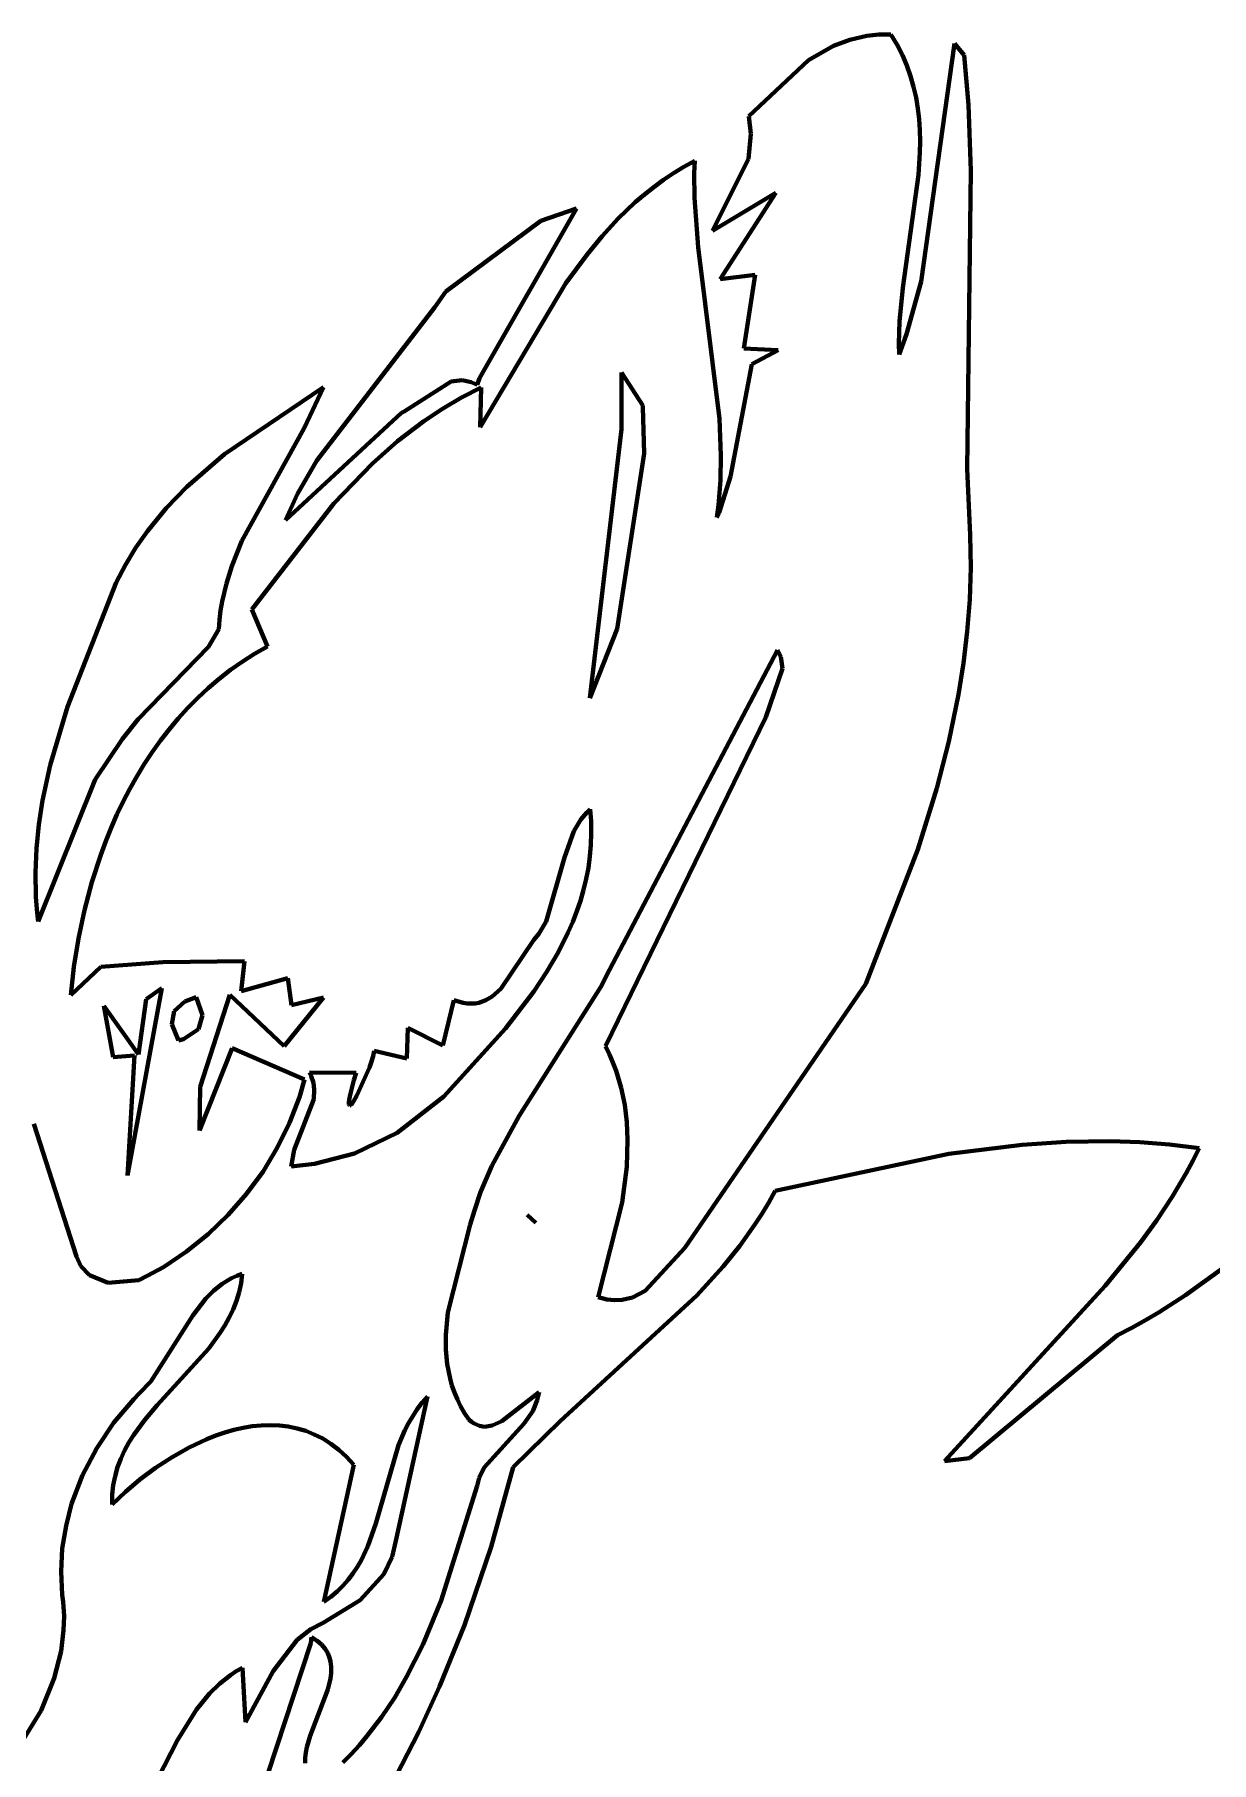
# Model space of a CAD drawing. Header units: millimetres. Extents: x 0 to 4.76, y 0 to 6.67.
# Drawn here: x 1.892 to 2.788, y 2.22 to 3.535 of the extents above; entities that cross this region are included whole.
import ezdxf

# ---------------------------------------------------------------- set-up
doc = ezdxf.new("R2010")
doc.units = ezdxf.units.MM
doc.layers.add('color#010101ff', color=7, linetype='CONTINUOUS', lineweight=100)
doc.layers.add('color#fefefeff', color=7, linetype='CONTINUOUS', lineweight=100)

msp = doc.modelspace()

# ---------------------------------------------------------------- linework, layer by layer
at = {"layer": 'color#010101ff'}
for p, q in [((2.5002, 3.5261), (2.4812, 3.5153)), ((2.5125, 3.5308), (2.5002, 3.5261)), ((2.5255, 3.5338), (2.5125, 3.5308)), ((2.5345, 3.5347), (2.5255, 3.5338)), ((2.5438, 3.5347), (2.5345, 3.5347)), ((2.5485, 3.527), (2.5438, 3.5347)), ((2.5525, 3.5191), (2.5485, 3.527)), ((2.5921, 3.5279), (2.5669, 3.3468)), ((2.5996, 3.519), (2.5921, 3.5279)), ((2.4812, 3.5153), (2.4356, 3.4726)), ((2.5559, 3.5111), (2.5525, 3.5191)), ((2.5587, 3.5031), (2.5559, 3.5111)), ((2.6029, 3.4813), (2.5996, 3.519)), ((2.561, 3.495), (2.5587, 3.5031)), ((2.5629, 3.4868), (2.561, 3.495)), ((2.5642, 3.4786), (2.5629, 3.4868)), ((2.4356, 3.4726), (2.4373, 3.4593)), ((2.5652, 3.4703), (2.5642, 3.4786)), ((2.6047, 3.431), (2.6029, 3.4813)), ((2.4373, 3.4593), (2.4354, 3.4403)), ((2.5658, 3.4619), (2.5652, 3.4703)), ((2.566, 3.4535), (2.5658, 3.4619)), ((2.5649, 3.428), (2.5659, 3.445)), ((2.5659, 3.445), (2.566, 3.4535)), ((2.3863, 3.4342), (2.3783, 3.4293)), ((2.3945, 3.4387), (2.3863, 3.4342)), ((2.3942, 3.4293), (2.3945, 3.4387)), ((2.4354, 3.4403), (2.408, 3.3853)), ((2.6018, 3.2043), (2.6047, 3.431)), ((2.3633, 3.4187), (2.3562, 3.4131)), ((2.3707, 3.4242), (2.3633, 3.4187)), ((2.3783, 3.4293), (2.3707, 3.4242)), ((2.3944, 3.4105), (2.3942, 3.4293)), ((2.5528, 3.342), (2.5649, 3.428)), ((2.3493, 3.4072), (2.3363, 3.3947)), ((2.3562, 3.4131), (2.3493, 3.4072)), ((2.397, 3.373), (2.3944, 3.4105)), ((2.408, 3.3853), (2.4562, 3.4142)), ((2.4562, 3.4142), (2.4139, 3.3487)), ((2.2773, 3.3929), (2.2052, 3.3393)), ((2.2308, 3.2734), (2.3045, 3.4025)), ((2.3045, 3.4025), (2.2773, 3.3929)), ((2.3363, 3.3947), (2.324, 3.3814)), ((2.324, 3.3814), (2.3126, 3.3675)), ((2.3126, 3.3675), (2.2965, 3.3455)), ((2.4133, 3.2425), (2.397, 3.373)), ((2.2052, 3.3393), (2.1967, 3.3274)), ((2.2965, 3.3455), (2.2312, 3.2361)), ((2.4139, 3.3487), (2.4404, 3.352)), ((2.4404, 3.352), (2.4318, 3.2958)), ((2.5504, 3.3164), (2.5528, 3.342)), ((2.5669, 3.3468), (2.5556, 3.3069)), ((2.1967, 3.3274), (2.107, 3.2107)), ((2.5499, 3.2996), (2.5504, 3.3164)), ((2.5501, 3.2912), (2.5499, 3.2996)), ((2.5556, 3.3069), (2.5501, 3.2912)), ((2.4318, 3.2958), (2.458, 3.2947)), ((2.458, 3.2947), (2.4379, 3.284)), ((2.229, 3.2683), (2.2308, 3.2734)), ((2.3388, 3.2777), (2.355, 3.2526)), ((2.3389, 3.2345), (2.3388, 3.2777)), ((2.4379, 3.284), (2.4218, 3.1985)), ((2.1121, 3.2666), (2.0366, 3.2156)), ((2.0972, 3.2353), (2.1121, 3.2666)), ((2.1733, 3.248), (2.2092, 3.2709)), ((2.2092, 3.2709), (2.2176, 3.2717)), ((2.2321, 3.2661), (2.217, 3.2585)), ((2.2176, 3.2717), (2.2244, 3.2703)), ((2.2244, 3.2703), (2.229, 3.2683)), ((2.2312, 3.2361), (2.2321, 3.2661)), ((2.1715, 3.2469), (2.1733, 3.248)), ((2.2025, 3.25), (2.1885, 3.2407)), ((2.217, 3.2585), (2.2025, 3.25)), ((2.355, 3.2526), (2.3549, 3.2512)), ((2.3549, 3.2512), (2.356, 3.216)), ((2.05, 3.1495), (2.0972, 3.2353)), ((2.0831, 3.1654), (2.1715, 3.2469)), ((2.1885, 3.2407), (2.1684, 3.2253)), ((2.3147, 3.0299), (2.3389, 3.2345)), ((2.4144, 3.2144), (2.4133, 3.2425)), ((2.1684, 3.2253), (2.1494, 3.2085)), ((2.0366, 3.2156), (2.008, 3.1906)), ((2.107, 3.2107), (2.0923, 3.1854)), ((2.1494, 3.2085), (2.1198, 3.1779)), ((2.356, 3.216), (2.3355, 3.0827)), ((2.414, 3.1956), (2.4144, 3.2144)), ((2.4125, 3.1767), (2.414, 3.1956)), ((2.4218, 3.1985), (2.4131, 3.171)), ((2.6041, 3.154), (2.6018, 3.2043)), ((2.008, 3.1906), (1.9923, 3.1743)), ((2.0923, 3.1854), (2.0831, 3.1654)), ((1.9923, 3.1743), (1.978, 3.1568)), ((2.1198, 3.1779), (2.0575, 3.0972)), ((2.4113, 3.1672), (2.4125, 3.1767)), ((2.4131, 3.171), (2.4113, 3.1672)), ((1.978, 3.1568), (1.9693, 3.1444)), ((1.9693, 3.1444), (1.9614, 3.1314)), ((2.0422, 3.1302), (2.05, 3.1495)), ((2.6045, 3.1294), (2.6041, 3.154)), ((1.9614, 3.1314), (1.9543, 3.1178)), ((2.0381, 3.117), (2.0422, 3.1302)), ((2.6038, 3.105), (2.6045, 3.1294)), ((1.9543, 3.1178), (1.9172, 3.0232)), ((2.0349, 3.1035), (2.0381, 3.117)), ((2.0337, 3.0966), (2.0349, 3.1035)), ((2.6019, 3.0807), (2.6038, 3.105)), ((2.0323, 3.0824), (2.0328, 3.0895)), ((2.0328, 3.0895), (2.0337, 3.0966)), ((2.0575, 3.0972), (2.0693, 3.0691)), ((2.0245, 3.069), (2.0323, 3.0824)), ((2.3355, 3.0827), (2.3147, 3.0299)), ((2.5991, 3.0566), (2.6019, 3.0807)), ((1.971, 3.014), (2.0245, 3.069)), ((2.0596, 3.0635), (2.0502, 3.0576)), ((2.0693, 3.0691), (2.0596, 3.0635)), ((2.3296, 2.8233), (2.4574, 3.0664)), ((2.4574, 3.0664), (2.4601, 3.0613)), ((2.0412, 3.0513), (2.0326, 3.0446)), ((2.0502, 3.0576), (2.0412, 3.0513)), ((2.4613, 3.0525), (2.4486, 3.0155)), ((2.4601, 3.0613), (2.4613, 3.0525)), ((2.5952, 3.0326), (2.5991, 3.0566)), ((2.0243, 3.0375), (2.0163, 3.0302)), ((2.0326, 3.0446), (2.0243, 3.0375)), ((2.0163, 3.0302), (2.0087, 3.0225)), ((2.5879, 2.9969), (2.5952, 3.0326)), ((1.9172, 3.0232), (1.9041, 2.9789)), ((1.9591, 2.9989), (1.971, 3.014)), ((2.0014, 3.0144), (1.9945, 3.0061)), ((2.0087, 3.0225), (2.0014, 3.0144)), ((2.4486, 3.0155), (2.3266, 2.765)), ((1.9382, 2.9681), (1.9591, 2.9989)), ((1.9879, 2.9976), (1.9816, 2.9887)), ((1.9945, 3.0061), (1.9879, 2.9976)), ((1.9816, 2.9887), (1.9756, 2.9797)), ((2.5787, 2.9615), (2.5879, 2.9969)), ((1.9041, 2.9789), (1.8983, 2.9519)), ((1.9756, 2.9797), (1.97, 2.9704)), ((1.8948, 2.86), (1.9382, 2.9681)), ((1.9646, 2.9609), (1.9596, 2.9512)), ((1.97, 2.9704), (1.9646, 2.9609)), ((2.5642, 2.9148), (2.5787, 2.9615)), ((1.8983, 2.9519), (1.8954, 2.9338)), ((1.9596, 2.9512), (1.9549, 2.9413)), ((2.3124, 2.9429), (2.315, 2.9454)), ((2.315, 2.9454), (2.3157, 2.9363)), ((1.8954, 2.9338), (1.8936, 2.9155)), ((1.9549, 2.9413), (1.9505, 2.9312)), ((2.3024, 2.9286), (2.3078, 2.9375)), ((2.3078, 2.9375), (2.3124, 2.9429)), ((2.3157, 2.9363), (2.3158, 2.9272)), ((1.9463, 2.9211), (1.9425, 2.9107)), ((1.9505, 2.9312), (1.9463, 2.9211)), ((2.2953, 2.9086), (2.3024, 2.9286)), ((2.3155, 2.9183), (2.3148, 2.9096)), ((2.3158, 2.9272), (2.3155, 2.9183)), ((1.8936, 2.9155), (1.8928, 2.8972)), ((1.9425, 2.9107), (1.9357, 2.8898)), ((2.2814, 2.8599), (2.2953, 2.9086)), ((2.3148, 2.9096), (2.3136, 2.9009)), ((2.5246, 2.8126), (2.5642, 2.9148)), ((1.8928, 2.8972), (1.8932, 2.8787)), ((2.3119, 2.8924), (2.3099, 2.8841)), ((2.3136, 2.9009), (2.3119, 2.8924)), ((1.9357, 2.8898), (1.9301, 2.8685)), ((2.3099, 2.8841), (2.3075, 2.8758)), ((1.8932, 2.8787), (1.8938, 2.8694)), ((1.8938, 2.8694), (1.8948, 2.86)), ((1.9301, 2.8685), (1.9255, 2.847)), ((2.3048, 2.8677), (2.3017, 2.8597)), ((2.3075, 2.8758), (2.3048, 2.8677)), ((2.2758, 2.8507), (2.2814, 2.8599)), ((2.3017, 2.8597), (2.2982, 2.8518)), ((1.9255, 2.847), (1.9221, 2.8255)), ((2.2469, 2.8088), (2.2721, 2.8461)), ((2.2721, 2.8461), (2.2758, 2.8507)), ((2.2982, 2.8518), (2.2905, 2.8363)), ((1.9425, 2.8255), (1.9898, 2.8291)), ((1.9898, 2.8291), (2.052, 2.8299)), ((2.052, 2.8299), (2.0495, 2.8069)), ((2.2905, 2.8363), (2.2817, 2.8213)), ((1.9221, 2.8255), (1.9197, 2.804)), ((1.9197, 2.804), (1.9425, 2.8255)), ((2.0495, 2.8069), (2.0849, 2.8169)), ((2.0849, 2.8169), (2.0876, 2.7964)), ((2.2817, 2.8213), (2.272, 2.8067)), ((2.3231, 2.8103), (2.3296, 2.8233)), ((1.9629, 2.6666), (1.9891, 2.8092)), ((1.9771, 2.8009), (1.9713, 2.7588)), ((1.9891, 2.8092), (1.9771, 2.8009)), ((2.0151, 2.8024), (2.0066, 2.7991)), ((2.02, 2.7886), (2.0151, 2.8024)), ((2.0407, 2.8042), (2.0182, 2.7343)), ((2.0821, 2.7652), (2.0407, 2.8042)), ((2.1121, 2.8022), (2.0821, 2.7652)), ((2.0876, 2.7964), (2.1121, 2.8022)), ((2.2028, 2.7656), (2.2112, 2.8002)), ((2.2112, 2.8002), (2.2147, 2.799)), ((2.2303, 2.7982), (2.2355, 2.8001)), ((2.2355, 2.8001), (2.2404, 2.803)), ((2.2404, 2.803), (2.2469, 2.8088)), ((2.272, 2.8067), (2.2506, 2.7786)), ((2.261, 2.712), (2.3231, 2.8103)), ((2.3871, 2.6117), (2.5246, 2.8126)), ((1.9713, 2.7588), (1.945, 2.7958)), ((1.945, 2.7958), (1.9519, 2.7568)), ((1.9983, 2.7918), (1.9967, 2.7818)), ((2.0066, 2.7991), (1.9983, 2.7918)), ((2.0168, 2.778), (2.02, 2.7886)), ((2.2147, 2.799), (2.2182, 2.7981)), ((2.2182, 2.7981), (2.2214, 2.7976)), ((2.2214, 2.7976), (2.2245, 2.7975)), ((2.2245, 2.7975), (2.2275, 2.7977)), ((2.2275, 2.7977), (2.2303, 2.7982)), ((1.9967, 2.7818), (2.0018, 2.7693)), ((2.0055, 2.7705), (2.0168, 2.778)), ((2.1754, 2.7557), (2.1761, 2.779)), ((2.1761, 2.779), (2.2028, 2.7656)), ((2.2506, 2.7786), (2.2037, 2.7267)), ((2.0018, 2.7693), (2.0055, 2.7705)), ((2.0176, 2.7009), (2.0425, 2.7635)), ((2.0425, 2.7635), (2.0977, 2.7398)), ((2.1503, 2.7602), (2.1505, 2.7616)), ((2.1505, 2.7616), (2.1754, 2.7557)), ((2.3266, 2.765), (2.3296, 2.7589)), ((1.9519, 2.7568), (1.9681, 2.758)), ((1.9681, 2.758), (1.9629, 2.6666)), ((2.1374, 2.7275), (2.147, 2.749)), ((2.147, 2.749), (2.1488, 2.7541)), ((2.1488, 2.7541), (2.15, 2.7584)), ((2.15, 2.7584), (2.1503, 2.7602)), ((2.3296, 2.7589), (2.3323, 2.7527)), ((2.3323, 2.7527), (2.3347, 2.7464)), ((2.0182, 2.7343), (2.0176, 2.7009)), ((2.0977, 2.7398), (2.0938, 2.7263)), ((2.1027, 2.7423), (2.1015, 2.745)), ((2.1015, 2.745), (2.1369, 2.7449)), ((2.1043, 2.7372), (2.1027, 2.7423)), ((2.105, 2.7322), (2.1043, 2.7372)), ((2.1338, 2.7343), (2.1328, 2.7302)), ((2.1352, 2.7392), (2.1338, 2.7343)), ((2.1369, 2.7449), (2.1352, 2.7392)), ((2.3347, 2.7464), (2.3385, 2.7335)), ((2.0938, 2.7263), (2.0862, 2.7067)), ((2.0896, 2.6862), (2.1046, 2.7248)), ((2.1046, 2.7248), (2.105, 2.7322)), ((2.1315, 2.7243), (2.1313, 2.7223)), ((2.1313, 2.7223), (2.1313, 2.721)), ((2.132, 2.7269), (2.1315, 2.7243)), ((2.1328, 2.7302), (2.132, 2.7269)), ((2.1333, 2.721), (2.1342, 2.7221)), ((2.1342, 2.7221), (2.1352, 2.7236)), ((2.1352, 2.7236), (2.1374, 2.7275)), ((2.2037, 2.7267), (2.1681, 2.6992)), ((2.3385, 2.7335), (2.3412, 2.7205)), ((2.1313, 2.721), (2.1315, 2.7202)), ((2.1315, 2.7202), (2.1319, 2.72)), ((2.1319, 2.72), (2.1325, 2.7203)), ((2.1325, 2.7203), (2.1333, 2.721)), ((2.24, 2.674), (2.261, 2.712)), ((2.3412, 2.7205), (2.3428, 2.7072)), ((1.9241, 2.6051), (1.8915, 2.706)), ((2.0862, 2.7067), (2.0769, 2.6878)), ((2.1681, 2.6992), (2.1357, 2.6835)), ((2.3428, 2.7072), (2.3434, 2.6938)), ((2.0769, 2.6878), (2.066, 2.6697)), ((2.0874, 2.6736), (2.0896, 2.6862)), ((2.1357, 2.6835), (2.1053, 2.6755)), ((2.3434, 2.6938), (2.3428, 2.6734)), ((2.5879, 2.6831), (2.4557, 2.6551)), ((2.6436, 2.6901), (2.5879, 2.6831)), ((2.6772, 2.6924), (2.6436, 2.6901)), ((2.7108, 2.6928), (2.6772, 2.6924)), ((2.7333, 2.692), (2.7108, 2.6928)), ((2.7558, 2.6903), (2.7333, 2.692)), ((2.7783, 2.6875), (2.7558, 2.6903)), ((2.7735, 2.6779), (2.7783, 2.6875)), ((2.066, 2.6697), (2.0534, 2.6527)), ((2.1053, 2.6755), (2.0874, 2.6736)), ((2.2316, 2.654), (2.24, 2.674)), ((2.3428, 2.6734), (2.3394, 2.6463)), ((2.7577, 2.6504), (2.7685, 2.6686)), ((2.7685, 2.6686), (2.7735, 2.6779)), ((2.0534, 2.6527), (2.0395, 2.6367)), ((2.2269, 2.6401), (2.2316, 2.654)), ((2.3394, 2.6463), (2.3211, 2.5741)), ((2.4509, 2.6463), (2.4457, 2.6377)), ((2.4557, 2.6551), (2.4509, 2.6463)), ((2.7461, 2.6328), (2.7577, 2.6504)), ((2.0395, 2.6367), (2.0242, 2.6221)), ((2.2066, 2.5625), (2.2237, 2.6295)), ((2.2237, 2.6295), (2.2269, 2.6401)), ((2.2669, 2.6369), (2.2708, 2.6332)), ((2.2735, 2.6306), (2.2669, 2.6369)), ((2.2708, 2.6332), (2.2735, 2.6306)), ((2.4403, 2.6294), (2.4287, 2.6131)), ((2.4457, 2.6377), (2.4403, 2.6294)), ((2.7336, 2.6157), (2.7461, 2.6328)), ((2.0242, 2.6221), (2.0078, 2.6088)), ((1.9275, 2.5978), (1.9241, 2.6051)), ((2.0078, 2.6088), (1.9902, 2.5971)), ((2.3567, 2.5789), (2.3871, 2.6117)), ((2.4287, 2.6131), (2.4162, 2.5976)), ((2.7069, 2.5828), (2.7336, 2.6157)), ((1.9341, 2.5909), (1.9275, 2.5978)), ((1.9483, 2.585), (1.9341, 2.5909)), ((1.9779, 2.5903), (1.9716, 2.5872)), ((1.9902, 2.5971), (1.9779, 2.5903)), ((2.042, 2.5885), (2.046, 2.5904)), ((2.046, 2.5904), (2.0502, 2.592)), ((2.0502, 2.592), (2.0493, 2.5848)), ((2.4162, 2.5976), (2.3961, 2.5754)), ((2.7971, 2.5967), (2.7679, 2.5757)), ((1.9716, 2.5872), (1.9483, 2.585)), ((2.0226, 2.5732), (2.0283, 2.579)), ((2.0283, 2.579), (2.0348, 2.5842)), ((2.0348, 2.5842), (2.042, 2.5885)), ((2.0479, 2.5779), (2.0458, 2.5713)), ((2.0493, 2.5848), (2.0479, 2.5779)), ((2.3471, 2.574), (2.3567, 2.5789)), ((2.5845, 2.4495), (2.7069, 2.5828)), ((2.0125, 2.5601), (2.0226, 2.5732)), ((2.0433, 2.5649), (2.0403, 2.5586)), ((2.0458, 2.5713), (2.0433, 2.5649)), ((2.3961, 2.5754), (2.2922, 2.4797)), ((2.3211, 2.5741), (2.3275, 2.5724)), ((2.3275, 2.5724), (2.3335, 2.5718)), ((2.3335, 2.5718), (2.3392, 2.5721)), ((2.3392, 2.5721), (2.3471, 2.574)), ((2.7679, 2.5757), (2.7478, 2.5628)), ((1.9806, 2.5099), (2.0125, 2.5601)), ((2.0369, 2.5526), (2.0331, 2.5467)), ((2.0403, 2.5586), (2.0369, 2.5526)), ((2.2051, 2.5456), (2.2066, 2.5625)), ((2.727, 2.5508), (2.7163, 2.5453)), ((2.7375, 2.5566), (2.727, 2.5508)), ((2.7478, 2.5628), (2.7375, 2.5566)), ((2.0331, 2.5467), (2.0247, 2.5352)), ((2.2051, 2.5344), (2.2051, 2.5456)), ((2.7163, 2.5453), (2.6037, 2.4516)), ((2.0247, 2.5352), (1.9854, 2.4919)), ((2.2061, 2.5233), (2.2051, 2.5344)), ((2.2083, 2.5124), (2.2061, 2.5233)), ((2.2098, 2.507), (2.2083, 2.5124)), ((1.9677, 2.4966), (1.9718, 2.5008)), ((1.9718, 2.5008), (1.9806, 2.5099)), ((2.1911, 2.4987), (2.167, 2.3887)), ((2.187, 2.4939), (2.1911, 2.4987)), ((2.2117, 2.5017), (2.2098, 2.507)), ((2.2139, 2.4964), (2.2117, 2.5017)), ((2.2761, 2.5018), (2.2478, 2.4799)), ((2.2747, 2.4957), (2.2761, 2.5018)), ((1.9525, 2.4788), (1.9677, 2.4966)), ((1.9854, 2.4919), (1.9761, 2.4809)), ((2.1799, 2.4837), (2.1832, 2.4889)), ((2.1832, 2.4889), (2.187, 2.4939)), ((2.2164, 2.4912), (2.2139, 2.4964)), ((2.2194, 2.486), (2.2164, 2.4912)), ((2.2227, 2.481), (2.2194, 2.486)), ((2.2644, 2.4779), (2.2712, 2.4875)), ((2.2712, 2.4875), (2.2747, 2.4957)), ((1.9395, 2.4594), (1.9525, 2.4788)), ((1.9761, 2.4809), (1.9677, 2.4695)), ((2.037, 2.4713), (2.0439, 2.4732)), ((2.0439, 2.4732), (2.0509, 2.4748)), ((2.0509, 2.4748), (2.0578, 2.4759)), ((2.0578, 2.4759), (2.0647, 2.4766)), ((2.0647, 2.4766), (2.0716, 2.4768)), ((2.0716, 2.4768), (2.0785, 2.4766)), ((2.0785, 2.4766), (2.0852, 2.4757)), ((2.0852, 2.4757), (2.0919, 2.4743)), ((2.0919, 2.4743), (2.0985, 2.4724)), ((2.0985, 2.4724), (2.105, 2.4698)), ((2.1692, 2.4616), (2.174, 2.4729)), ((2.174, 2.4729), (2.1768, 2.4784)), ((2.1768, 2.4784), (2.1799, 2.4837)), ((2.2247, 2.4793), (2.2227, 2.481)), ((2.2267, 2.478), (2.2247, 2.4793)), ((2.2307, 2.4762), (2.2267, 2.478)), ((2.2346, 2.4756), (2.2307, 2.4762)), ((2.2343, 2.4446), (2.2644, 2.4779)), ((2.2403, 2.4764), (2.2346, 2.4756)), ((2.2478, 2.4799), (2.2403, 2.4764)), ((2.2922, 2.4797), (2.2564, 2.4448)), ((1.9287, 2.4388), (1.9395, 2.4594)), ((1.964, 2.4635), (1.9607, 2.4575)), ((1.9677, 2.4695), (1.964, 2.4635)), ((1.9968, 2.4525), (2.0098, 2.4599)), ((2.0098, 2.4599), (2.0233, 2.4662)), ((2.0233, 2.4662), (2.0301, 2.4689)), ((2.0301, 2.4689), (2.037, 2.4713)), ((2.105, 2.4698), (2.1114, 2.4666)), ((2.1114, 2.4666), (2.1176, 2.4627)), ((2.1176, 2.4627), (2.1237, 2.4581)), ((2.1519, 2.4019), (2.1692, 2.4616)), ((1.9578, 2.4512), (1.9553, 2.4447)), ((1.9607, 2.4575), (1.9578, 2.4512)), ((1.9843, 2.4443), (1.9968, 2.4525)), ((2.1352, 2.4467), (2.1122, 2.3424)), ((2.1237, 2.4581), (2.1295, 2.4528)), ((2.1295, 2.4528), (2.1352, 2.4467)), ((2.6037, 2.4516), (2.5845, 2.4495)), ((1.9204, 2.417), (1.9287, 2.4388)), ((1.9534, 2.4381), (1.952, 2.4311)), ((1.9553, 2.4447), (1.9534, 2.4381)), ((1.9613, 2.4261), (1.9724, 2.4354)), ((1.9724, 2.4354), (1.9843, 2.4443)), ((2.229, 2.4307), (2.2305, 2.4366)), ((2.2305, 2.4366), (2.2343, 2.4446)), ((2.2564, 2.4448), (2.2397, 2.3843)), ((1.9512, 2.4165), (1.9613, 2.4261)), ((1.9513, 2.424), (1.9512, 2.4165)), ((1.952, 2.4311), (1.9513, 2.424)), ((2.2016, 2.3434), (2.229, 2.4307)), ((1.9161, 2.4002), (1.9204, 2.417)), ((1.9133, 2.383), (1.9161, 2.4002)), ((2.1458, 2.3847), (2.1519, 2.4019)), ((1.9124, 2.3655), (1.9133, 2.383)), ((2.1406, 2.3739), (2.1458, 2.3847)), ((2.167, 2.3887), (2.1643, 2.3767)), ((2.2397, 2.3843), (2.2194, 2.3246)), ((2.1344, 2.3638), (2.1377, 2.3688)), ((2.1377, 2.3688), (2.1406, 2.3739)), ((2.1643, 2.3767), (2.158, 2.3633)), ((1.9133, 2.3478), (1.9124, 2.3655)), ((2.1224, 2.3502), (2.1268, 2.3545)), ((2.1268, 2.3545), (2.1308, 2.359)), ((2.1308, 2.359), (2.1344, 2.3638)), ((2.158, 2.3633), (2.14, 2.3436)), ((1.9139, 2.3423), (1.9133, 2.3478)), ((1.9146, 2.3314), (1.9139, 2.3423)), ((2.14, 2.3436), (2.1118, 2.3263)), ((2.1122, 2.3424), (2.1175, 2.3462)), ((2.1175, 2.3462), (2.1224, 2.3502)), ((2.1876, 2.3096), (2.2016, 2.3434)), ((1.9143, 2.3207), (1.9146, 2.3314)), ((1.9123, 2.3049), (1.9143, 2.3207)), ((2.1025, 2.3216), (2.0919, 2.3135)), ((2.1023, 2.311), (2.1029, 2.3155)), ((2.1118, 2.3263), (2.1025, 2.3216)), ((2.1029, 2.3155), (2.1071, 2.3127)), ((2.2194, 2.3246), (2.2004, 2.2779)), ((1.9071, 2.2844), (1.9123, 2.3049)), ((2.0631, 2.1914), (2.1023, 2.311)), ((2.0919, 2.3135), (2.0738, 2.2895)), ((2.1071, 2.3127), (2.1105, 2.3098)), ((2.1105, 2.3098), (2.1132, 2.3066)), ((2.1132, 2.3066), (2.1153, 2.3032)), ((2.1153, 2.3032), (2.1167, 2.2997)), ((2.1753, 2.2852), (2.1876, 2.3096)), ((2.0456, 2.2896), (2.0412, 2.2866)), ((2.0503, 2.2922), (2.0456, 2.2896)), ((2.0526, 2.2507), (2.0503, 2.2922)), ((2.0738, 2.2895), (2.0526, 2.2507)), ((2.1167, 2.2997), (2.1175, 2.296)), ((2.1178, 2.2882), (2.1173, 2.2841)), ((2.1175, 2.296), (2.1179, 2.2922)), ((2.1179, 2.2922), (2.1178, 2.2882)), ((1.8972, 2.2598), (1.9071, 2.2844)), ((2.0329, 2.2801), (2.0254, 2.2727)), ((2.0412, 2.2866), (2.0329, 2.2801)), ((2.1153, 2.2757), (2.1019, 2.2405)), ((2.1173, 2.2841), (2.1153, 2.2757)), ((2.1662, 2.2696), (2.1753, 2.2852)), ((2.2004, 2.2779), (2.1845, 2.2435)), ((2.0254, 2.2727), (2.0153, 2.2604)), ((2.1561, 2.2546), (2.1662, 2.2696)), ((1.8634, 2.2052), (1.8972, 2.2598)), ((2.0153, 2.2604), (2.001, 2.2371)), ((2.1451, 2.2402), (2.1561, 2.2546)), ((2.001, 2.2371), (1.963, 2.1633)), ((2.1019, 2.2405), (2.0994, 2.2319)), ((2.1393, 2.2333), (2.1451, 2.2402)), ((2.1845, 2.2435), (2.1672, 2.2099)), ((2.0981, 2.2236), (2.098, 2.2197)), ((2.0986, 2.2277), (2.0981, 2.2236)), ((2.0994, 2.2319), (2.0986, 2.2277)), ((2.1267, 2.2201), (2.1331, 2.2266)), ((2.1331, 2.2266), (2.1393, 2.2333))]:
    msp.add_line(p, q, dxfattribs=at)
at = {"layer": 'color#fefefeff'}
for p, q in [((2.4812, 3.5153), (2.5002, 3.5261)), ((2.5002, 3.5261), (2.5125, 3.5308)), ((2.5125, 3.5308), (2.5255, 3.5338)), ((2.5255, 3.5338), (2.5345, 3.5347)), ((2.5345, 3.5347), (2.5438, 3.5347)), ((2.5438, 3.5347), (2.5485, 3.527)), ((2.5485, 3.527), (2.5525, 3.5191)), ((2.5669, 3.3468), (2.5921, 3.5279)), ((2.5921, 3.5279), (2.5996, 3.519)), ((2.4356, 3.4726), (2.4812, 3.5153)), ((2.5525, 3.5191), (2.5559, 3.5111)), ((2.5559, 3.5111), (2.5587, 3.5031)), ((2.5996, 3.519), (2.6029, 3.4813)), ((2.5587, 3.5031), (2.561, 3.495)), ((2.561, 3.495), (2.5629, 3.4868)), ((2.5629, 3.4868), (2.5642, 3.4786)), ((2.4373, 3.4593), (2.4356, 3.4726)), ((2.5642, 3.4786), (2.5652, 3.4703)), ((2.6029, 3.4813), (2.6047, 3.431)), ((2.4354, 3.4403), (2.4373, 3.4593)), ((2.5652, 3.4703), (2.5658, 3.4619)), ((2.5658, 3.4619), (2.566, 3.4535)), ((2.5659, 3.445), (2.5649, 3.428)), ((2.566, 3.4535), (2.5659, 3.445)), ((2.3783, 3.4293), (2.3863, 3.4342)), ((2.3863, 3.4342), (2.3945, 3.4387)), ((2.3945, 3.4387), (2.3942, 3.4293)), ((2.408, 3.3853), (2.4354, 3.4403)), ((2.6047, 3.431), (2.6018, 3.2043)), ((2.3562, 3.4131), (2.3633, 3.4187)), ((2.3633, 3.4187), (2.3707, 3.4242)), ((2.3707, 3.4242), (2.3783, 3.4293)), ((2.3942, 3.4293), (2.3944, 3.4105)), ((2.5649, 3.428), (2.5528, 3.342)), ((2.3363, 3.3947), (2.3493, 3.4072)), ((2.3493, 3.4072), (2.3562, 3.4131)), ((2.3944, 3.4105), (2.397, 3.373)), ((2.4562, 3.4142), (2.408, 3.3853)), ((2.4139, 3.3487), (2.4562, 3.4142)), ((2.2052, 3.3393), (2.2773, 3.3929)), ((2.3045, 3.4025), (2.2308, 3.2734)), ((2.2773, 3.3929), (2.3045, 3.4025)), ((2.324, 3.3814), (2.3363, 3.3947)), ((2.3126, 3.3675), (2.324, 3.3814)), ((2.2965, 3.3455), (2.3126, 3.3675)), ((2.397, 3.373), (2.4133, 3.2425)), ((2.1967, 3.3274), (2.2052, 3.3393)), ((2.2312, 3.2361), (2.2965, 3.3455)), ((2.4404, 3.352), (2.4139, 3.3487)), ((2.4318, 3.2958), (2.4404, 3.352)), ((2.5528, 3.342), (2.5504, 3.3164)), ((2.5556, 3.3069), (2.5669, 3.3468)), ((2.107, 3.2107), (2.1967, 3.3274)), ((2.5504, 3.3164), (2.5499, 3.2996)), ((2.5499, 3.2996), (2.5501, 3.2912)), ((2.5501, 3.2912), (2.5556, 3.3069)), ((2.458, 3.2947), (2.4318, 3.2958)), ((2.4379, 3.284), (2.458, 3.2947)), ((2.2308, 3.2734), (2.229, 3.2683)), ((2.3388, 3.2777), (2.3389, 3.2345)), ((2.355, 3.2526), (2.3388, 3.2777)), ((2.4218, 3.1985), (2.4379, 3.284)), ((2.0366, 3.2156), (2.1121, 3.2666)), ((2.1121, 3.2666), (2.0972, 3.2353)), ((2.2092, 3.2709), (2.1733, 3.248)), ((2.2176, 3.2717), (2.2092, 3.2709)), ((2.217, 3.2585), (2.2321, 3.2661)), ((2.2244, 3.2703), (2.2176, 3.2717)), ((2.229, 3.2683), (2.2244, 3.2703)), ((2.2321, 3.2661), (2.2312, 3.2361)), ((2.1733, 3.248), (2.1715, 3.2469)), ((2.1885, 3.2407), (2.2025, 3.25)), ((2.2025, 3.25), (2.217, 3.2585)), ((2.3549, 3.2512), (2.355, 3.2526)), ((2.356, 3.216), (2.3549, 3.2512)), ((2.0972, 3.2353), (2.05, 3.1495)), ((2.1715, 3.2469), (2.0831, 3.1654)), ((2.1684, 3.2253), (2.1885, 3.2407)), ((2.3389, 3.2345), (2.3147, 3.0299)), ((2.4133, 3.2425), (2.4144, 3.2144)), ((2.1494, 3.2085), (2.1684, 3.2253)), ((2.008, 3.1906), (2.0366, 3.2156)), ((2.0923, 3.1854), (2.107, 3.2107)), ((2.1198, 3.1779), (2.1494, 3.2085)), ((2.3355, 3.0827), (2.356, 3.216)), ((2.4144, 3.2144), (2.414, 3.1956)), ((2.414, 3.1956), (2.4125, 3.1767)), ((2.4131, 3.171), (2.4218, 3.1985)), ((2.6018, 3.2043), (2.6041, 3.154)), ((1.9923, 3.1743), (2.008, 3.1906)), ((2.0831, 3.1654), (2.0923, 3.1854)), ((1.978, 3.1568), (1.9923, 3.1743)), ((2.0575, 3.0972), (2.1198, 3.1779)), ((2.4125, 3.1767), (2.4113, 3.1672)), ((2.4113, 3.1672), (2.4131, 3.171)), ((1.9693, 3.1444), (1.978, 3.1568)), ((1.9614, 3.1314), (1.9693, 3.1444)), ((2.05, 3.1495), (2.0422, 3.1302)), ((2.6041, 3.154), (2.6045, 3.1294)), ((1.9543, 3.1178), (1.9614, 3.1314)), ((2.0422, 3.1302), (2.0381, 3.117)), ((2.6045, 3.1294), (2.6038, 3.105)), ((1.9172, 3.0232), (1.9543, 3.1178)), ((2.0381, 3.117), (2.0349, 3.1035)), ((2.0349, 3.1035), (2.0337, 3.0966)), ((2.6038, 3.105), (2.6019, 3.0807)), ((2.0328, 3.0895), (2.0323, 3.0824)), ((2.0337, 3.0966), (2.0328, 3.0895)), ((2.0693, 3.0691), (2.0575, 3.0972)), ((2.0323, 3.0824), (2.0245, 3.069)), ((2.3147, 3.0299), (2.3355, 3.0827)), ((2.6019, 3.0807), (2.5991, 3.0566)), ((2.0245, 3.069), (1.971, 3.014)), ((2.0502, 3.0576), (2.0596, 3.0635)), ((2.0596, 3.0635), (2.0693, 3.0691)), ((2.4574, 3.0664), (2.3296, 2.8233)), ((2.4601, 3.0613), (2.4574, 3.0664)), ((2.0326, 3.0446), (2.0412, 3.0513)), ((2.0412, 3.0513), (2.0502, 3.0576)), ((2.4486, 3.0155), (2.4613, 3.0525)), ((2.4613, 3.0525), (2.4601, 3.0613)), ((2.5991, 3.0566), (2.5952, 3.0326)), ((2.0163, 3.0302), (2.0243, 3.0375)), ((2.0243, 3.0375), (2.0326, 3.0446)), ((2.0087, 3.0225), (2.0163, 3.0302)), ((2.5952, 3.0326), (2.5879, 2.9969)), ((1.9041, 2.9789), (1.9172, 3.0232)), ((1.971, 3.014), (1.9591, 2.9989)), ((1.9945, 3.0061), (2.0014, 3.0144)), ((2.0014, 3.0144), (2.0087, 3.0225)), ((2.3266, 2.765), (2.4486, 3.0155)), ((1.9591, 2.9989), (1.9382, 2.9681)), ((1.9816, 2.9887), (1.9879, 2.9976)), ((1.9879, 2.9976), (1.9945, 3.0061)), ((1.9756, 2.9797), (1.9816, 2.9887)), ((2.5879, 2.9969), (2.5787, 2.9615)), ((1.8983, 2.9519), (1.9041, 2.9789)), ((1.97, 2.9704), (1.9756, 2.9797)), ((1.9382, 2.9681), (1.8948, 2.86)), ((1.9596, 2.9512), (1.9646, 2.9609)), ((1.9646, 2.9609), (1.97, 2.9704)), ((2.5787, 2.9615), (2.5642, 2.9148)), ((1.8954, 2.9338), (1.8983, 2.9519)), ((1.9549, 2.9413), (1.9596, 2.9512)), ((2.315, 2.9454), (2.3124, 2.9429)), ((2.3157, 2.9363), (2.315, 2.9454)), ((1.8936, 2.9155), (1.8954, 2.9338)), ((1.9505, 2.9312), (1.9549, 2.9413)), ((2.3078, 2.9375), (2.3024, 2.9286)), ((2.3124, 2.9429), (2.3078, 2.9375)), ((2.3158, 2.9272), (2.3157, 2.9363)), ((1.9425, 2.9107), (1.9463, 2.9211)), ((1.9463, 2.9211), (1.9505, 2.9312)), ((2.3024, 2.9286), (2.2953, 2.9086)), ((2.3148, 2.9096), (2.3155, 2.9183)), ((2.3155, 2.9183), (2.3158, 2.9272)), ((1.8928, 2.8972), (1.8936, 2.9155)), ((1.9357, 2.8898), (1.9425, 2.9107)), ((2.2953, 2.9086), (2.2814, 2.8599)), ((2.3136, 2.9009), (2.3148, 2.9096)), ((2.5642, 2.9148), (2.5246, 2.8126)), ((1.8932, 2.8787), (1.8928, 2.8972)), ((2.3099, 2.8841), (2.3119, 2.8924)), ((2.3119, 2.8924), (2.3136, 2.9009)), ((1.9301, 2.8685), (1.9357, 2.8898)), ((2.3075, 2.8758), (2.3099, 2.8841)), ((1.8938, 2.8694), (1.8932, 2.8787)), ((1.8948, 2.86), (1.8938, 2.8694)), ((1.9255, 2.847), (1.9301, 2.8685)), ((2.3017, 2.8597), (2.3048, 2.8677)), ((2.3048, 2.8677), (2.3075, 2.8758)), ((2.2814, 2.8599), (2.2758, 2.8507)), ((2.2982, 2.8518), (2.3017, 2.8597)), ((1.9221, 2.8255), (1.9255, 2.847)), ((2.2721, 2.8461), (2.2469, 2.8088)), ((2.2758, 2.8507), (2.2721, 2.8461)), ((2.2905, 2.8363), (2.2982, 2.8518)), ((1.9898, 2.8291), (1.9425, 2.8255)), ((2.052, 2.8299), (1.9898, 2.8291)), ((2.0495, 2.8069), (2.052, 2.8299)), ((2.2817, 2.8213), (2.2905, 2.8363)), ((1.9425, 2.8255), (1.9197, 2.804)), ((1.9197, 2.804), (1.9221, 2.8255)), ((2.0849, 2.8169), (2.0495, 2.8069)), ((2.0876, 2.7964), (2.0849, 2.8169)), ((2.272, 2.8067), (2.2817, 2.8213)), ((2.3296, 2.8233), (2.3231, 2.8103)), ((1.9891, 2.8092), (1.9629, 2.6666)), ((1.9713, 2.7588), (1.9771, 2.8009)), ((1.9771, 2.8009), (1.9891, 2.8092)), ((2.0066, 2.7991), (2.0151, 2.8024)), ((2.0151, 2.8024), (2.02, 2.7886)), ((2.0182, 2.7343), (2.0407, 2.8042)), ((2.0407, 2.8042), (2.0821, 2.7652)), ((2.0821, 2.7652), (2.1121, 2.8022)), ((2.1121, 2.8022), (2.0876, 2.7964)), ((2.2112, 2.8002), (2.2028, 2.7656)), ((2.2147, 2.799), (2.2112, 2.8002)), ((2.2355, 2.8001), (2.2303, 2.7982)), ((2.2404, 2.803), (2.2355, 2.8001)), ((2.2469, 2.8088), (2.2404, 2.803)), ((2.2506, 2.7786), (2.272, 2.8067)), ((2.3231, 2.8103), (2.261, 2.712)), ((2.5246, 2.8126), (2.3871, 2.6117)), ((1.9519, 2.7568), (1.945, 2.7958)), ((1.945, 2.7958), (1.9713, 2.7588)), ((1.9967, 2.7818), (1.9983, 2.7918)), ((1.9983, 2.7918), (2.0066, 2.7991)), ((2.02, 2.7886), (2.0168, 2.778)), ((2.2182, 2.7981), (2.2147, 2.799)), ((2.2214, 2.7976), (2.2182, 2.7981)), ((2.2245, 2.7975), (2.2214, 2.7976)), ((2.2275, 2.7977), (2.2245, 2.7975)), ((2.2303, 2.7982), (2.2275, 2.7977)), ((2.0018, 2.7693), (1.9967, 2.7818)), ((2.0168, 2.778), (2.0055, 2.7705)), ((2.1761, 2.779), (2.1754, 2.7557)), ((2.2028, 2.7656), (2.1761, 2.779)), ((2.2037, 2.7267), (2.2506, 2.7786)), ((2.0055, 2.7705), (2.0018, 2.7693)), ((2.0425, 2.7635), (2.0176, 2.7009)), ((2.0977, 2.7398), (2.0425, 2.7635)), ((2.1505, 2.7616), (2.1503, 2.7602)), ((2.1754, 2.7557), (2.1505, 2.7616)), ((2.3296, 2.7589), (2.3266, 2.765)), ((1.9681, 2.758), (1.9519, 2.7568)), ((1.9629, 2.6666), (1.9681, 2.758)), ((2.147, 2.749), (2.1374, 2.7275)), ((2.1488, 2.7541), (2.147, 2.749)), ((2.15, 2.7584), (2.1488, 2.7541)), ((2.1503, 2.7602), (2.15, 2.7584)), ((2.3323, 2.7527), (2.3296, 2.7589)), ((2.3347, 2.7464), (2.3323, 2.7527)), ((2.0176, 2.7009), (2.0182, 2.7343)), ((2.0938, 2.7263), (2.0977, 2.7398)), ((2.1369, 2.7449), (2.1015, 2.745)), ((2.1015, 2.745), (2.1027, 2.7423)), ((2.1027, 2.7423), (2.1043, 2.7372)), ((2.1043, 2.7372), (2.105, 2.7322)), ((2.1328, 2.7302), (2.1338, 2.7343)), ((2.1338, 2.7343), (2.1352, 2.7392)), ((2.1352, 2.7392), (2.1369, 2.7449)), ((2.3385, 2.7335), (2.3347, 2.7464)), ((2.0862, 2.7067), (2.0938, 2.7263)), ((2.1046, 2.7248), (2.0896, 2.6862)), ((2.105, 2.7322), (2.1046, 2.7248)), ((2.1313, 2.7223), (2.1315, 2.7243)), ((2.1313, 2.721), (2.1313, 2.7223)), ((2.1315, 2.7243), (2.132, 2.7269)), ((2.132, 2.7269), (2.1328, 2.7302)), ((2.1342, 2.7221), (2.1333, 2.721)), ((2.1352, 2.7236), (2.1342, 2.7221)), ((2.1374, 2.7275), (2.1352, 2.7236)), ((2.1681, 2.6992), (2.2037, 2.7267)), ((2.3412, 2.7205), (2.3385, 2.7335)), ((2.1315, 2.7202), (2.1313, 2.721)), ((2.1319, 2.72), (2.1315, 2.7202)), ((2.1325, 2.7203), (2.1319, 2.72)), ((2.1333, 2.721), (2.1325, 2.7203)), ((2.261, 2.712), (2.24, 2.674)), ((2.3428, 2.7072), (2.3412, 2.7205)), ((1.8915, 2.706), (1.9241, 2.6051)), ((2.0769, 2.6878), (2.0862, 2.7067)), ((2.1357, 2.6835), (2.1681, 2.6992)), ((2.3434, 2.6938), (2.3428, 2.7072)), ((2.066, 2.6697), (2.0769, 2.6878)), ((2.0896, 2.6862), (2.0874, 2.6736)), ((2.1053, 2.6755), (2.1357, 2.6835)), ((2.3428, 2.6734), (2.3434, 2.6938)), ((2.4557, 2.6551), (2.5879, 2.6831)), ((2.5879, 2.6831), (2.6436, 2.6901)), ((2.6436, 2.6901), (2.6772, 2.6924)), ((2.6772, 2.6924), (2.7108, 2.6928)), ((2.7108, 2.6928), (2.7333, 2.692)), ((2.7333, 2.692), (2.7558, 2.6903)), ((2.7558, 2.6903), (2.7783, 2.6875)), ((2.7783, 2.6875), (2.7735, 2.6779)), ((2.0534, 2.6527), (2.066, 2.6697)), ((2.0874, 2.6736), (2.1053, 2.6755)), ((2.24, 2.674), (2.2316, 2.654)), ((2.3394, 2.6463), (2.3428, 2.6734)), ((2.7685, 2.6686), (2.7577, 2.6504)), ((2.7735, 2.6779), (2.7685, 2.6686)), ((2.0395, 2.6367), (2.0534, 2.6527)), ((2.2316, 2.654), (2.2269, 2.6401)), ((2.3211, 2.5741), (2.3394, 2.6463)), ((2.4457, 2.6377), (2.4509, 2.6463)), ((2.4509, 2.6463), (2.4557, 2.6551)), ((2.7577, 2.6504), (2.7461, 2.6328)), ((2.0242, 2.6221), (2.0395, 2.6367)), ((2.2237, 2.6295), (2.2066, 2.5625)), ((2.2269, 2.6401), (2.2237, 2.6295)), ((2.2669, 2.6369), (2.2735, 2.6306)), ((2.2708, 2.6332), (2.2669, 2.6369)), ((2.2735, 2.6306), (2.2708, 2.6332)), ((2.4287, 2.6131), (2.4403, 2.6294)), ((2.4403, 2.6294), (2.4457, 2.6377)), ((2.7461, 2.6328), (2.7336, 2.6157)), ((2.0078, 2.6088), (2.0242, 2.6221)), ((1.9241, 2.6051), (1.9275, 2.5978)), ((1.9902, 2.5971), (2.0078, 2.6088)), ((2.3871, 2.6117), (2.3567, 2.5789)), ((2.4162, 2.5976), (2.4287, 2.6131)), ((2.7336, 2.6157), (2.7069, 2.5828)), ((1.9275, 2.5978), (1.9341, 2.5909)), ((1.9341, 2.5909), (1.9483, 2.585)), ((1.9716, 2.5872), (1.9779, 2.5903)), ((1.9779, 2.5903), (1.9902, 2.5971)), ((2.046, 2.5904), (2.042, 2.5885)), ((2.0502, 2.592), (2.046, 2.5904)), ((2.0493, 2.5848), (2.0502, 2.592)), ((2.3961, 2.5754), (2.4162, 2.5976)), ((2.7679, 2.5757), (2.7971, 2.5967)), ((1.9483, 2.585), (1.9716, 2.5872)), ((2.0283, 2.579), (2.0226, 2.5732)), ((2.0348, 2.5842), (2.0283, 2.579)), ((2.042, 2.5885), (2.0348, 2.5842)), ((2.0458, 2.5713), (2.0479, 2.5779)), ((2.0479, 2.5779), (2.0493, 2.5848)), ((2.3567, 2.5789), (2.3471, 2.574)), ((2.7069, 2.5828), (2.5845, 2.4495)), ((2.0226, 2.5732), (2.0125, 2.5601)), ((2.0403, 2.5586), (2.0433, 2.5649)), ((2.0433, 2.5649), (2.0458, 2.5713)), ((2.2922, 2.4797), (2.3961, 2.5754)), ((2.3275, 2.5724), (2.3211, 2.5741)), ((2.3335, 2.5718), (2.3275, 2.5724)), ((2.3392, 2.5721), (2.3335, 2.5718)), ((2.3471, 2.574), (2.3392, 2.5721)), ((2.7478, 2.5628), (2.7679, 2.5757)), ((2.0125, 2.5601), (1.9806, 2.5099)), ((2.0331, 2.5467), (2.0369, 2.5526)), ((2.0369, 2.5526), (2.0403, 2.5586)), ((2.2066, 2.5625), (2.2051, 2.5456)), ((2.7163, 2.5453), (2.727, 2.5508)), ((2.727, 2.5508), (2.7375, 2.5566)), ((2.7375, 2.5566), (2.7478, 2.5628)), ((2.0247, 2.5352), (2.0331, 2.5467)), ((2.2051, 2.5456), (2.2051, 2.5344)), ((2.6037, 2.4516), (2.7163, 2.5453)), ((1.9854, 2.4919), (2.0247, 2.5352)), ((2.2051, 2.5344), (2.2061, 2.5233)), ((2.2061, 2.5233), (2.2083, 2.5124)), ((2.2083, 2.5124), (2.2098, 2.507)), ((1.9718, 2.5008), (1.9677, 2.4966)), ((1.9806, 2.5099), (1.9718, 2.5008)), ((2.167, 2.3887), (2.1911, 2.4987)), ((2.1911, 2.4987), (2.187, 2.4939)), ((2.2098, 2.507), (2.2117, 2.5017)), ((2.2117, 2.5017), (2.2139, 2.4964)), ((2.2478, 2.4799), (2.2761, 2.5018)), ((2.2761, 2.5018), (2.2747, 2.4957)), ((1.9677, 2.4966), (1.9525, 2.4788)), ((1.9761, 2.4809), (1.9854, 2.4919)), ((2.1832, 2.4889), (2.1799, 2.4837)), ((2.187, 2.4939), (2.1832, 2.4889)), ((2.2139, 2.4964), (2.2164, 2.4912)), ((2.2164, 2.4912), (2.2194, 2.486)), ((2.2194, 2.486), (2.2227, 2.481)), ((2.2712, 2.4875), (2.2644, 2.4779)), ((2.2747, 2.4957), (2.2712, 2.4875)), ((1.9525, 2.4788), (1.9395, 2.4594)), ((1.9677, 2.4695), (1.9761, 2.4809)), ((2.0439, 2.4732), (2.037, 2.4713)), ((2.0509, 2.4748), (2.0439, 2.4732)), ((2.0578, 2.4759), (2.0509, 2.4748)), ((2.0647, 2.4766), (2.0578, 2.4759)), ((2.0716, 2.4768), (2.0647, 2.4766)), ((2.0785, 2.4766), (2.0716, 2.4768)), ((2.0852, 2.4757), (2.0785, 2.4766)), ((2.0919, 2.4743), (2.0852, 2.4757)), ((2.0985, 2.4724), (2.0919, 2.4743)), ((2.105, 2.4698), (2.0985, 2.4724)), ((2.174, 2.4729), (2.1692, 2.4616)), ((2.1768, 2.4784), (2.174, 2.4729)), ((2.1799, 2.4837), (2.1768, 2.4784)), ((2.2227, 2.481), (2.2247, 2.4793)), ((2.2247, 2.4793), (2.2267, 2.478)), ((2.2267, 2.478), (2.2307, 2.4762)), ((2.2307, 2.4762), (2.2346, 2.4756)), ((2.2644, 2.4779), (2.2343, 2.4446)), ((2.2346, 2.4756), (2.2403, 2.4764)), ((2.2403, 2.4764), (2.2478, 2.4799)), ((2.2564, 2.4448), (2.2922, 2.4797)), ((1.9395, 2.4594), (1.9287, 2.4388)), ((1.9607, 2.4575), (1.964, 2.4635)), ((1.964, 2.4635), (1.9677, 2.4695)), ((2.0098, 2.4599), (1.9968, 2.4525)), ((2.0233, 2.4662), (2.0098, 2.4599)), ((2.0301, 2.4689), (2.0233, 2.4662)), ((2.037, 2.4713), (2.0301, 2.4689)), ((2.1114, 2.4666), (2.105, 2.4698)), ((2.1176, 2.4627), (2.1114, 2.4666)), ((2.1237, 2.4581), (2.1176, 2.4627)), ((2.1692, 2.4616), (2.1519, 2.4019)), ((1.9553, 2.4447), (1.9578, 2.4512)), ((1.9578, 2.4512), (1.9607, 2.4575)), ((1.9968, 2.4525), (1.9843, 2.4443)), ((2.1122, 2.3424), (2.1352, 2.4467)), ((2.1295, 2.4528), (2.1237, 2.4581)), ((2.1352, 2.4467), (2.1295, 2.4528)), ((2.5845, 2.4495), (2.6037, 2.4516)), ((1.9287, 2.4388), (1.9204, 2.417)), ((1.952, 2.4311), (1.9534, 2.4381)), ((1.9534, 2.4381), (1.9553, 2.4447)), ((1.9724, 2.4354), (1.9613, 2.4261)), ((1.9843, 2.4443), (1.9724, 2.4354)), ((2.2305, 2.4366), (2.229, 2.4307)), ((2.2343, 2.4446), (2.2305, 2.4366)), ((2.2397, 2.3843), (2.2564, 2.4448)), ((1.9613, 2.4261), (1.9512, 2.4165)), ((1.9512, 2.4165), (1.9513, 2.424)), ((1.9513, 2.424), (1.952, 2.4311)), ((2.229, 2.4307), (2.2016, 2.3434)), ((1.9204, 2.417), (1.9161, 2.4002)), ((1.9161, 2.4002), (1.9133, 2.383)), ((2.1519, 2.4019), (2.1458, 2.3847)), ((1.9133, 2.383), (1.9124, 2.3655)), ((2.1458, 2.3847), (2.1406, 2.3739)), ((2.1643, 2.3767), (2.167, 2.3887)), ((2.2194, 2.3246), (2.2397, 2.3843)), ((2.1377, 2.3688), (2.1344, 2.3638)), ((2.1406, 2.3739), (2.1377, 2.3688)), ((2.158, 2.3633), (2.1643, 2.3767)), ((1.9124, 2.3655), (1.9133, 2.3478)), ((2.1268, 2.3545), (2.1224, 2.3502)), ((2.1308, 2.359), (2.1268, 2.3545)), ((2.1344, 2.3638), (2.1308, 2.359)), ((2.14, 2.3436), (2.158, 2.3633)), ((1.9133, 2.3478), (1.9139, 2.3423)), ((1.9139, 2.3423), (1.9146, 2.3314)), ((2.1118, 2.3263), (2.14, 2.3436)), ((2.1175, 2.3462), (2.1122, 2.3424)), ((2.1224, 2.3502), (2.1175, 2.3462)), ((2.2016, 2.3434), (2.1876, 2.3096)), ((1.9146, 2.3314), (1.9143, 2.3207)), ((1.9143, 2.3207), (1.9123, 2.3049)), ((2.0919, 2.3135), (2.1025, 2.3216)), ((2.1029, 2.3155), (2.1023, 2.311)), ((2.1025, 2.3216), (2.1118, 2.3263)), ((2.1071, 2.3127), (2.1029, 2.3155)), ((2.2004, 2.2779), (2.2194, 2.3246)), ((1.9123, 2.3049), (1.9071, 2.2844)), ((2.1023, 2.311), (2.0631, 2.1914)), ((2.0738, 2.2895), (2.0919, 2.3135)), ((2.1105, 2.3098), (2.1071, 2.3127)), ((2.1132, 2.3066), (2.1105, 2.3098)), ((2.1153, 2.3032), (2.1132, 2.3066)), ((2.1167, 2.2997), (2.1153, 2.3032)), ((2.1876, 2.3096), (2.1753, 2.2852)), ((2.0412, 2.2866), (2.0456, 2.2896)), ((2.0456, 2.2896), (2.0503, 2.2922)), ((2.0503, 2.2922), (2.0526, 2.2507)), ((2.0526, 2.2507), (2.0738, 2.2895)), ((2.1175, 2.296), (2.1167, 2.2997)), ((2.1173, 2.2841), (2.1178, 2.2882)), ((2.1179, 2.2922), (2.1175, 2.296)), ((2.1178, 2.2882), (2.1179, 2.2922)), ((1.9071, 2.2844), (1.8972, 2.2598)), ((2.0254, 2.2727), (2.0329, 2.2801)), ((2.0329, 2.2801), (2.0412, 2.2866)), ((2.1019, 2.2405), (2.1153, 2.2757)), ((2.1153, 2.2757), (2.1173, 2.2841)), ((2.1753, 2.2852), (2.1662, 2.2696)), ((2.1845, 2.2435), (2.2004, 2.2779)), ((2.0153, 2.2604), (2.0254, 2.2727)), ((2.1662, 2.2696), (2.1561, 2.2546)), ((1.8972, 2.2598), (1.8634, 2.2052)), ((2.001, 2.2371), (2.0153, 2.2604)), ((2.1561, 2.2546), (2.1451, 2.2402)), ((1.963, 2.1633), (2.001, 2.2371)), ((2.0994, 2.2319), (2.1019, 2.2405)), ((2.1451, 2.2402), (2.1393, 2.2333)), ((2.1672, 2.2099), (2.1845, 2.2435)), ((2.098, 2.2197), (2.0981, 2.2236)), ((2.0981, 2.2236), (2.0986, 2.2277)), ((2.0986, 2.2277), (2.0994, 2.2319)), ((2.1331, 2.2266), (2.1267, 2.2201)), ((2.1393, 2.2333), (2.1331, 2.2266))]:
    msp.add_line(p, q, dxfattribs=at)

doc.saveas('drawing.dxf')
